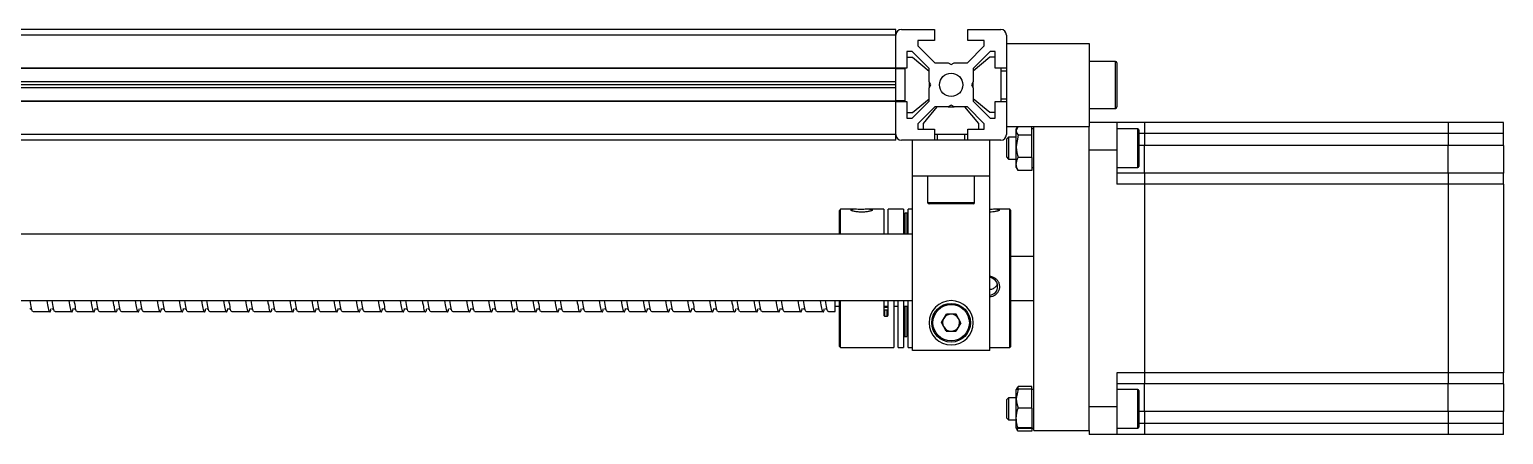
# Model space of a CAD drawing. Header units: millimetres. Extents: x -190 to 12889, y -227 to 3957.
# Drawn here: x 3470.1 to 3737, y 1584.5 to 1657.7 of the extents above; entities that cross this region are included whole.
import ezdxf

# ---------------------------------------------------------------- set-up
doc = ezdxf.new("R2010")
doc.units = ezdxf.units.MM
doc.header["$LTSCALE"] = 0.7
doc.layers.get('0').update_dxf_attribs({"color": 255})

msp = doc.modelspace()

# ---------------------------------------------------------------- linework, layer by layer
at = {"color": 7, "linetype": 'Continuous', "lineweight": 25}
for p, q in [((3626.9683, 1657.6924), (3226.9683, 1657.6924)), ((3626.9683, 1656.6924), (3626.9683, 1657.6924)), ((3627.9683, 1657.6924), (3633.9683, 1657.6924)), ((3633.9683, 1657.6924), (3633.9683, 1655.6924)), ((3639.9683, 1657.6924), (3645.9683, 1657.6924)), ((3639.9683, 1655.6924), (3639.9683, 1657.6924)), ((3626.9683, 1656.6924), (3226.9683, 1656.6924)), ((3626.9683, 1650.6924), (3626.9683, 1656.6924)), ((3633.9683, 1655.6924), (3630.9683, 1655.6924)), ((3630.9683, 1655.6924), (3630.9683, 1654.753)), ((3630.9683, 1654.753), (3634.029, 1651.6924)), ((3639.9077, 1651.6924), (3642.9683, 1654.753)), ((3642.9683, 1655.6924), (3639.9683, 1655.6924)), ((3642.9683, 1654.753), (3642.9683, 1655.6924)), ((3646.9683, 1656.6924), (3646.9683, 1650.6924)), ((3646.9683, 1655.1924), (3661.9683, 1655.1924)), ((3661.9683, 1655.1924), (3661.9683, 1640.1924)), ((3629.9077, 1653.6924), (3628.9683, 1653.6924)), ((3628.9683, 1653.6924), (3628.9683, 1650.6924)), ((3628.9683, 1652.6924), (3629.9683, 1652.6924)), ((3632.9683, 1650.6317), (3629.9077, 1653.6924)), ((3629.9683, 1652.6924), (3632.9683, 1650.1924)), ((3644.029, 1653.6924), (3640.9683, 1650.6317)), ((3643.9683, 1652.6924), (3640.9683, 1650.1924)), ((3644.9683, 1652.6924), (3643.9683, 1652.6924)), ((3644.9683, 1653.6924), (3644.029, 1653.6924)), ((3644.9683, 1650.6924), (3644.9683, 1653.6924)), ((3666.7183, 1651.9424), (3661.9683, 1651.9424)), ((3626.9683, 1650.6924), (3226.9683, 1650.6924)), ((3626.9683, 1650.6317), (3226.9683, 1650.6317)), ((3626.9683, 1650.6317), (3626.9683, 1650.6924)), ((3628.9683, 1650.6924), (3626.9683, 1650.6924)), ((3626.9683, 1648.212), (3626.9683, 1650.6317)), ((3628.6683, 1650.5924), (3626.9683, 1650.5924)), ((3627.9683, 1650.5924), (3627.9683, 1650.6924)), ((3628.6683, 1644.7924), (3628.6683, 1650.5924)), ((3632.9683, 1648.212), (3632.9683, 1650.6317)), ((3634.029, 1651.6924), (3636.4487, 1651.6924)), ((3636.4487, 1651.6924), (3636.9683, 1651.3924)), ((3636.9683, 1651.3924), (3637.488, 1651.6924)), ((3637.488, 1651.6924), (3639.9077, 1651.6924)), ((3640.9683, 1650.6317), (3640.9683, 1648.212)), ((3646.9683, 1650.6924), (3644.9683, 1650.6924)), ((3645.9683, 1650.6924), (3645.9683, 1644.6924)), ((3646.9683, 1650.1924), (3645.9683, 1650.1924)), ((3646.9683, 1650.6924), (3646.9683, 1644.6924)), ((3666.9683, 1651.6924), (3666.9683, 1646.165)), ((3626.9683, 1648.212), (3226.9683, 1648.212)), ((3626.9683, 1647.6924), (3226.9683, 1647.6924)), ((3626.9683, 1647.1728), (3226.9683, 1647.1728)), ((3626.9683, 1647.6924), (3626.9683, 1648.212)), ((3626.9683, 1647.1728), (3626.9683, 1647.6924)), ((3626.9683, 1644.753), (3626.9683, 1647.1728)), ((3632.9683, 1648.212), (3632.9683, 1647.1728)), ((3633.2683, 1647.6924), (3632.9683, 1648.212)), ((3632.9683, 1647.1728), (3633.2683, 1647.6924)), ((3632.9683, 1644.753), (3632.9683, 1647.1728)), ((3640.9683, 1648.212), (3640.6683, 1647.6924)), ((3640.6683, 1647.6924), (3640.9683, 1647.1728)), ((3640.9683, 1647.1728), (3640.9683, 1648.212)), ((3640.9683, 1647.1728), (3640.9683, 1644.753)), ((3626.9683, 1644.753), (3226.9683, 1644.753)), ((3626.9683, 1644.6924), (3226.9683, 1644.6924)), ((3628.6683, 1644.7924), (3626.9683, 1644.7924)), ((3626.9683, 1644.6924), (3626.9683, 1644.753)), ((3626.9683, 1638.6924), (3626.9683, 1644.6924)), ((3626.9683, 1644.6924), (3628.9683, 1644.6924)), ((3627.9683, 1644.6924), (3627.9683, 1644.7924)), ((3628.9683, 1644.6924), (3628.9683, 1641.6924)), ((3629.9077, 1641.6924), (3632.9683, 1644.753)), ((3629.9683, 1642.6924), (3632.9683, 1645.1924)), ((3636.9683, 1643.9924), (3636.4487, 1643.6924)), ((3637.488, 1643.6924), (3636.9683, 1643.9924)), ((3643.9683, 1642.6924), (3640.9683, 1645.1924)), ((3640.9683, 1644.753), (3644.029, 1641.6924)), ((3644.9683, 1641.6924), (3644.9683, 1644.6924)), ((3644.9683, 1644.6924), (3646.9683, 1644.6924)), ((3645.9683, 1645.1924), (3646.9683, 1645.1924)), ((3646.9683, 1644.6924), (3646.9683, 1638.6924)), ((3666.9683, 1646.165), (3666.9683, 1643.6924)), ((3628.9683, 1642.6924), (3629.9683, 1642.6924)), ((3628.9683, 1641.6924), (3629.9077, 1641.6924)), ((3634.029, 1643.6924), (3630.9683, 1640.6317)), ((3631.9683, 1640.6924), (3634.4683, 1643.6924)), ((3636.4487, 1643.6924), (3634.029, 1643.6924)), ((3636.4487, 1643.6924), (3637.488, 1643.6924)), ((3639.9077, 1643.6924), (3637.488, 1643.6924)), ((3641.9683, 1640.6924), (3639.4683, 1643.6924)), ((3642.9683, 1640.6317), (3639.9077, 1643.6924)), ((3644.9683, 1642.6924), (3643.9683, 1642.6924)), ((3644.029, 1641.6924), (3644.9683, 1641.6924)), ((3661.9683, 1643.4424), (3666.7183, 1643.4424)), ((3626.9683, 1638.6924), (3226.9683, 1638.6924)), ((3626.9683, 1637.6924), (3626.9683, 1638.6924)), ((3630.9683, 1640.6317), (3630.9683, 1639.6924)), ((3630.9683, 1639.6924), (3633.9683, 1639.6924)), ((3631.9683, 1639.6924), (3631.9683, 1640.6924)), ((3633.9683, 1639.6924), (3633.9683, 1637.6924)), ((3639.9683, 1638.6924), (3633.9683, 1638.6924)), ((3634.4683, 1638.6924), (3634.4683, 1637.6924)), ((3639.4683, 1637.6924), (3639.4683, 1638.6924)), ((3639.9683, 1637.6924), (3639.9683, 1639.6924)), ((3639.9683, 1639.6924), (3642.9683, 1639.6924)), ((3641.9683, 1639.6924), (3641.9683, 1640.6924)), ((3642.9683, 1639.6924), (3642.9683, 1640.6317)), ((3646.9683, 1640.1924), (3661.9683, 1640.1924)), ((3648.9923, 1640.1502), (3648.7683, 1639.7624)), ((3649.0237, 1640.132), (3648.7683, 1639.4292)), ((3648.7683, 1639.4292), (3648.7683, 1639.7624)), ((3648.7683, 1636.5551), (3648.7683, 1639.4292)), ((3649.0809, 1638.5688), (3648.7683, 1636.5551)), ((3651.5683, 1638.5688), (3649.0809, 1638.5688)), ((3651.5683, 1639.4292), (3651.5683, 1640.1924)), ((3651.9683, 1639.7624), (3651.5683, 1639.7624)), ((3651.5683, 1638.5688), (3651.5683, 1639.4292)), ((3651.5683, 1636.5551), (3651.5683, 1638.5688)), ((3651.9683, 1585.1924), (3651.9683, 1640.1924)), ((3666.9683, 1640.8924), (3661.9683, 1640.8924)), ((3661.9683, 1585.1924), (3661.9683, 1640.1924)), ((3666.9683, 1640.8924), (3666.9683, 1635.8924)), ((3671.9683, 1640.8924), (3666.9683, 1640.8924)), ((3670.7683, 1639.7624), (3666.9683, 1639.7624)), ((3670.9683, 1639.5624), (3670.9683, 1635.0023)), ((3671.9683, 1640.8924), (3671.9683, 1638.8924)), ((3671.9783, 1640.8424), (3671.9683, 1640.8424)), ((3671.9683, 1638.8924), (3671.9683, 1636.7424)), ((3671.9783, 1638.8924), (3671.9683, 1638.8924)), ((3726.9583, 1640.8924), (3671.9783, 1640.8924)), ((3671.9783, 1640.8924), (3671.9783, 1638.8924)), ((3726.9583, 1638.8924), (3671.9783, 1638.8924)), ((3671.9783, 1638.8924), (3671.9783, 1636.7424)), ((3726.9583, 1640.8924), (3726.9583, 1638.8924)), ((3726.9583, 1640.8424), (3726.9683, 1640.8424)), ((3726.9583, 1638.8924), (3726.9583, 1636.7424)), ((3726.9583, 1638.8924), (3726.9683, 1638.8924)), ((3736.9683, 1640.8924), (3726.9683, 1640.8924)), ((3726.9683, 1640.8924), (3726.9683, 1638.8924)), ((3736.9683, 1638.8924), (3726.9683, 1638.8924)), ((3726.9683, 1638.8924), (3726.9683, 1636.7424)), ((3736.9683, 1638.8924), (3736.9683, 1640.8924)), ((3736.9683, 1636.7424), (3736.9683, 1638.8924)), ((3626.9683, 1637.6924), (3226.9683, 1637.6924)), ((3633.9683, 1637.6924), (3627.9683, 1637.6924)), ((3629.9683, 1631.1924), (3629.9683, 1637.6924)), ((3639.9683, 1637.6924), (3633.9683, 1637.6924)), ((3645.9683, 1637.6924), (3639.9683, 1637.6924)), ((3643.9683, 1631.1924), (3643.9683, 1637.6924)), ((3647.3583, 1638.2624), (3646.9683, 1637.8724)), ((3646.9683, 1637.8724), (3646.9683, 1635.6476)), ((3648.7683, 1638.2624), (3647.3583, 1638.2624)), ((3647.3583, 1638.2624), (3647.3583, 1635.4987)), ((3648.7683, 1633.3883), (3648.7683, 1636.5551)), ((3651.5683, 1634.5415), (3651.5683, 1636.5551)), ((3666.9683, 1635.8924), (3661.9683, 1635.8924)), ((3666.9683, 1635.8924), (3666.9683, 1629.7424)), ((3671.9783, 1636.7424), (3671.9683, 1636.7424)), ((3671.9683, 1631.7424), (3671.9683, 1636.7424)), ((3726.9583, 1636.7424), (3671.9783, 1636.7424)), ((3671.9783, 1631.7424), (3671.9783, 1636.7424)), ((3726.9583, 1631.7424), (3726.9583, 1636.7424)), ((3726.9583, 1636.7424), (3726.9683, 1636.7424)), ((3736.9683, 1636.7424), (3726.9683, 1636.7424)), ((3726.9683, 1631.7424), (3726.9683, 1636.7424)), ((3736.9683, 1636.7424), (3736.9683, 1631.7424)), ((3646.9683, 1635.6476), (3646.9683, 1634.6524)), ((3646.9683, 1634.6524), (3647.3583, 1634.2624)), ((3647.3583, 1635.4987), (3647.3583, 1634.2624)), ((3647.3583, 1634.2624), (3648.7683, 1634.2624)), ((3648.7683, 1632.7624), (3648.7683, 1633.3883)), ((3651.5683, 1634.5415), (3649.0809, 1634.5415)), ((3651.5683, 1634.5415), (3651.5683, 1633.3883)), ((3651.5683, 1633.3883), (3651.5683, 1632.2351)), ((3670.9683, 1635.0023), (3670.9683, 1632.9624)), ((3643.9683, 1631.1924), (3629.9683, 1631.1924)), ((3629.9683, 1599.6924), (3629.9683, 1631.1924)), ((3632.7183, 1631.1924), (3632.7183, 1626.4424)), ((3641.2183, 1626.4424), (3641.2183, 1631.1924)), ((3643.9683, 1599.6924), (3643.9683, 1631.1924)), ((3648.7683, 1632.7624), (3648.9923, 1632.3745)), ((3649.0809, 1632.2351), (3649.0237, 1632.3927)), ((3651.5683, 1632.2351), (3649.0809, 1632.2351)), ((3651.5683, 1632.7624), (3651.9683, 1632.7624)), ((3666.9683, 1632.7624), (3670.7683, 1632.7624)), ((3671.9683, 1631.7424), (3666.9683, 1631.7424)), ((3671.9683, 1631.7424), (3671.9683, 1629.7424)), ((3671.9783, 1631.6924), (3671.9683, 1631.6924)), ((3726.9583, 1631.7424), (3671.9783, 1631.7424)), ((3671.9783, 1631.7424), (3671.9783, 1629.7424)), ((3726.9583, 1631.7424), (3726.9583, 1629.7424)), ((3726.9583, 1631.6924), (3726.9683, 1631.6924)), ((3736.9683, 1631.7424), (3726.9683, 1631.7424)), ((3726.9683, 1631.7424), (3726.9683, 1629.7424)), ((3736.9683, 1629.7424), (3736.9683, 1631.7424)), ((3671.9683, 1629.7424), (3666.9683, 1629.7424)), ((3671.9683, 1629.7424), (3671.9683, 1595.6424)), ((3671.9783, 1629.7424), (3671.9683, 1629.7424)), ((3726.9583, 1629.7424), (3671.9783, 1629.7424)), ((3671.9783, 1629.7424), (3671.9783, 1595.6424)), ((3726.9583, 1629.7424), (3726.9583, 1595.6424)), ((3726.9583, 1629.7424), (3726.9683, 1629.7424)), ((3736.9683, 1629.7424), (3726.9683, 1629.7424)), ((3726.9683, 1629.7424), (3726.9683, 1595.6424)), ((3736.9683, 1629.7424), (3736.9683, 1595.6424)), ((3616.9683, 1625.1924), (3616.7683, 1624.9924)), ((3619.5735, 1625.1924), (3616.9683, 1625.1924)), ((3616.9683, 1620.6924), (3616.9683, 1625.1924)), ((3624.7683, 1625.1924), (3621.9354, 1625.1924)), ((3624.7683, 1625.1924), (3624.7683, 1620.6924)), ((3628.3683, 1625.1924), (3625.5683, 1625.1924)), ((3625.5683, 1620.6924), (3625.5683, 1625.1924)), ((3628.3683, 1625.1924), (3628.3683, 1620.6924)), ((3629.9683, 1625.1924), (3629.1683, 1625.1924)), ((3629.1683, 1620.6924), (3629.1683, 1625.1924)), ((3640.9683, 1626.1924), (3632.9683, 1626.1924)), ((3647.5683, 1625.1924), (3644.9354, 1625.1924)), ((3647.7683, 1624.9924), (3647.5683, 1625.1924)), ((3647.5683, 1600.1924), (3647.5683, 1625.1924)), ((3616.7683, 1624.9052), (3616.7683, 1624.9924)), ((3616.7683, 1620.6924), (3616.7683, 1624.9052)), ((3628.9683, 1624.4914), (3628.5683, 1624.4914)), ((3647.7683, 1600.3924), (3647.7683, 1624.9924)), ((3629.9683, 1620.6924), (3223.9683, 1620.6924)), ((3651.9683, 1616.6924), (3647.7683, 1616.6924)), ((3223.9683, 1608.6924), (3629.9683, 1608.6924)), ((3470.764, 1606.6924), (3473.764, 1606.6924)), ((3474.764, 1606.6924), (3477.764, 1606.6924)), ((3478.764, 1606.6924), (3481.764, 1606.6924)), ((3482.764, 1606.6924), (3485.764, 1606.6924)), ((3486.764, 1606.6924), (3489.764, 1606.6924)), ((3490.764, 1606.6924), (3493.764, 1606.6924)), ((3494.764, 1606.6924), (3497.764, 1606.6924)), ((3498.764, 1606.6924), (3501.764, 1606.6924)), ((3502.764, 1606.6924), (3505.764, 1606.6924)), ((3506.764, 1606.6924), (3509.764, 1606.6924)), ((3510.764, 1606.6924), (3513.764, 1606.6924)), ((3514.764, 1606.6924), (3517.764, 1606.6924)), ((3518.764, 1606.6924), (3521.764, 1606.6924)), ((3522.764, 1606.6924), (3525.764, 1606.6924)), ((3526.764, 1606.6924), (3529.764, 1606.6924)), ((3530.764, 1606.6924), (3533.764, 1606.6924)), ((3534.764, 1606.6924), (3537.764, 1606.6924)), ((3538.764, 1606.6924), (3541.764, 1606.6924)), ((3542.764, 1606.6924), (3545.764, 1606.6924)), ((3546.764, 1606.6924), (3549.764, 1606.6924)), ((3550.764, 1606.6924), (3553.764, 1606.6924)), ((3554.764, 1606.6924), (3557.764, 1606.6924)), ((3558.764, 1606.6924), (3561.764, 1606.6924)), ((3562.764, 1606.6924), (3565.764, 1606.6924)), ((3566.764, 1606.6924), (3569.764, 1606.6924)), ((3570.764, 1606.6924), (3573.764, 1606.6924)), ((3574.764, 1606.6924), (3577.764, 1606.6924)), ((3578.764, 1606.6924), (3581.764, 1606.6924)), ((3582.764, 1606.6924), (3585.764, 1606.6924)), ((3586.764, 1606.6924), (3589.764, 1606.6924)), ((3590.764, 1606.6924), (3593.764, 1606.6924)), ((3594.764, 1606.6924), (3597.764, 1606.6924)), ((3598.764, 1606.6924), (3601.764, 1606.6924)), ((3602.764, 1606.6924), (3605.764, 1606.6924)), ((3606.764, 1606.6924), (3609.764, 1606.6924)), ((3610.764, 1606.6924), (3613.764, 1606.6924)), ((3614.764, 1606.6924), (3615.9683, 1606.6924)), ((3615.9683, 1606.6924), (3615.9683, 1608.6924)), ((3615.9683, 1607.6924), (3616.7683, 1607.6924)), ((3616.7683, 1600.3924), (3616.7683, 1608.6924)), ((3616.9683, 1600.1924), (3616.9683, 1608.6924)), ((3624.7683, 1608.6924), (3624.7683, 1606.0846)), ((3624.7683, 1607.6924), (3625.5683, 1607.6924)), ((3624.9683, 1607.5163), (3625.3683, 1607.5163)), ((3624.9683, 1605.8974), (3624.9683, 1606.9464)), ((3625.3683, 1606.9464), (3624.9683, 1606.9464)), ((3625.3683, 1605.8974), (3625.3683, 1606.9464)), ((3625.5683, 1606.0846), (3625.5683, 1608.6924)), ((3626.5683, 1608.6924), (3626.5683, 1600.1924)), ((3626.5683, 1607.6924), (3627.3683, 1607.6924)), ((3627.3683, 1600.1924), (3627.3683, 1608.6924)), ((3628.3683, 1608.6924), (3628.3683, 1600.1924)), ((3628.3683, 1607.6924), (3629.1683, 1607.6924)), ((3629.1683, 1600.1924), (3629.1683, 1608.6924)), ((3647.7683, 1608.6924), (3651.9683, 1608.6924)), ((3624.9683, 1605.8974), (3625.3683, 1605.8974)), ((3635.1956, 1604.7244), (3636.1097, 1606.2436)), ((3636.0543, 1603.1731), (3635.1956, 1604.7244)), ((3637.8824, 1606.2116), (3636.1097, 1606.2436)), ((3638.7411, 1604.6604), (3637.827, 1603.1411)), ((3638.7411, 1604.6604), (3637.8824, 1606.2116)), ((3628.5683, 1602.2005), (3628.9683, 1602.2005)), ((3636.0543, 1603.1731), (3637.827, 1603.1411)), ((3616.7683, 1600.3924), (3616.9683, 1600.1924)), ((3616.9683, 1600.1924), (3626.5683, 1600.1924)), ((3627.3683, 1600.1924), (3628.3683, 1600.1924)), ((3629.1683, 1600.1924), (3629.9683, 1600.1924)), ((3643.9683, 1599.6924), (3629.9683, 1599.6924)), ((3643.9683, 1600.1924), (3647.5683, 1600.1924)), ((3647.5683, 1600.1924), (3647.7683, 1600.3924)), ((3648.9717, 1592.9155), (3649.0809, 1593.136)), ((3649.0809, 1593.136), (3648.9816, 1592.7522)), ((3651.5683, 1593.136), (3649.0809, 1593.136)), ((3651.5683, 1592.694), (3651.5683, 1593.136)), ((3671.9683, 1595.6424), (3666.9683, 1595.6424)), ((3666.9683, 1595.6424), (3666.9683, 1589.4924)), ((3671.9683, 1593.6424), (3666.9683, 1593.6424)), ((3671.9683, 1595.6424), (3671.9683, 1593.6424)), ((3671.9783, 1595.6424), (3671.9683, 1595.6424)), ((3671.9783, 1593.6924), (3671.9683, 1593.6924)), ((3671.9683, 1588.6424), (3671.9683, 1593.6424)), ((3726.9583, 1595.6424), (3671.9783, 1595.6424)), ((3671.9783, 1595.6424), (3671.9783, 1593.6424)), ((3726.9583, 1593.6424), (3671.9783, 1593.6424)), ((3671.9783, 1588.6424), (3671.9783, 1593.6424)), ((3726.9583, 1595.6424), (3726.9583, 1593.6424)), ((3726.9583, 1595.6424), (3726.9683, 1595.6424)), ((3726.9583, 1593.6924), (3726.9683, 1593.6924)), ((3726.9583, 1588.6424), (3726.9583, 1593.6424)), ((3736.9683, 1595.6424), (3726.9683, 1595.6424)), ((3726.9683, 1595.6424), (3726.9683, 1593.6424)), ((3736.9683, 1593.6424), (3726.9683, 1593.6424)), ((3726.9683, 1588.6424), (3726.9683, 1593.6424)), ((3736.9683, 1593.6424), (3736.9683, 1595.6424)), ((3736.9683, 1593.6424), (3736.9683, 1588.6424)), ((3647.3583, 1591.1224), (3646.9683, 1590.7324)), ((3646.9683, 1590.7324), (3646.9683, 1588.5076)), ((3648.7683, 1591.1224), (3647.3583, 1591.1224)), ((3647.3583, 1591.1224), (3647.3583, 1588.3587)), ((3648.9474, 1592.9325), (3648.7683, 1592.6224)), ((3649.0809, 1592.694), (3648.7683, 1590.9822)), ((3648.7683, 1590.9822), (3648.7683, 1592.62)), ((3648.7683, 1587.4846), (3648.7683, 1590.9822)), ((3651.5683, 1592.694), (3649.0809, 1592.694)), ((3651.5683, 1590.9822), (3651.5683, 1592.694)), ((3651.9683, 1592.6224), (3651.5683, 1592.6224)), ((3651.5683, 1589.2704), (3651.5683, 1590.9822)), ((3670.7683, 1592.6224), (3666.9683, 1592.6224)), ((3670.9683, 1592.4224), (3670.9683, 1587.8623)), ((3646.9683, 1588.5076), (3646.9683, 1587.5124)), ((3647.3583, 1588.3587), (3647.3583, 1587.1224)), ((3651.5683, 1589.2704), (3649.0809, 1589.2704)), ((3651.5683, 1589.2704), (3651.5683, 1587.4846)), ((3666.9683, 1589.4924), (3661.9683, 1589.4924)), ((3666.9683, 1589.4924), (3666.9683, 1584.4924)), ((3670.9683, 1587.8623), (3670.9683, 1585.8224)), ((3671.9783, 1588.6424), (3671.9683, 1588.6424)), ((3671.9683, 1588.6424), (3671.9683, 1586.4924)), ((3726.9583, 1588.6424), (3671.9783, 1588.6424)), ((3671.9783, 1588.6424), (3671.9783, 1586.4924)), ((3726.9583, 1588.6424), (3726.9683, 1588.6424)), ((3726.9583, 1588.6424), (3726.9583, 1586.4924)), ((3736.9683, 1588.6424), (3726.9683, 1588.6424)), ((3726.9683, 1588.6424), (3726.9683, 1586.4924)), ((3736.9683, 1586.4924), (3736.9683, 1588.6424)), ((3646.9683, 1587.5124), (3647.3583, 1587.1224)), ((3647.3583, 1587.1224), (3648.7683, 1587.1224)), ((3648.7683, 1585.6247), (3648.7683, 1587.4846)), ((3649.0809, 1585.6987), (3648.7683, 1585.6247)), ((3648.7683, 1585.6224), (3648.9474, 1585.3122)), ((3649.0809, 1585.1087), (3648.9484, 1585.3105)), ((3651.5683, 1585.6987), (3649.0809, 1585.6987)), ((3651.5683, 1585.5507), (3649.0809, 1585.5507)), ((3651.5683, 1585.1087), (3649.0809, 1585.1087)), ((3651.5683, 1587.4846), (3651.5683, 1585.6987)), ((3651.5683, 1585.6247), (3651.5683, 1585.6987)), ((3651.5683, 1585.5507), (3651.5683, 1585.6247)), ((3651.5683, 1585.6224), (3651.9683, 1585.6224)), ((3651.5683, 1585.5507), (3651.5683, 1585.1087)), ((3651.9683, 1585.1924), (3661.9683, 1585.1924)), ((3661.9683, 1585.1924), (3661.9683, 1584.4924)), ((3666.9683, 1585.6224), (3670.7683, 1585.6224)), ((3671.9683, 1586.4924), (3671.9683, 1584.4924)), ((3671.9783, 1586.4924), (3671.9683, 1586.4924)), ((3726.9583, 1586.4924), (3671.9783, 1586.4924)), ((3671.9783, 1586.4924), (3671.9783, 1584.4924)), ((3726.9583, 1586.4924), (3726.9583, 1584.4924)), ((3726.9583, 1586.4924), (3726.9683, 1586.4924)), ((3736.9683, 1586.4924), (3726.9683, 1586.4924)), ((3726.9683, 1586.4924), (3726.9683, 1584.4924)), ((3736.9683, 1584.4924), (3736.9683, 1586.4924)), ((3666.9683, 1584.4924), (3661.9683, 1584.4924)), ((3671.9683, 1584.4924), (3666.9683, 1584.4924)), ((3671.9783, 1584.5424), (3671.9683, 1584.5424)), ((3726.9583, 1584.4924), (3671.9783, 1584.4924)), ((3726.9583, 1584.5424), (3726.9683, 1584.5424)), ((3736.9683, 1584.4924), (3726.9683, 1584.4924))]:
    msp.add_line(p, q, dxfattribs=at)
at = {"color": 8, "linetype": 'Continuous', "lineweight": 25}
for p, q in [((3666.7183, 1646.0695), (3666.7183, 1651.9424)), ((3666.7183, 1643.4424), (3666.7183, 1646.0695)), ((3670.7683, 1634.9259), (3670.7683, 1639.7624)), ((3671.9683, 1638.8924), (3670.9683, 1638.8924)), ((3671.9683, 1636.7424), (3670.9683, 1636.7424)), ((3670.7683, 1632.7624), (3670.7683, 1634.9259)), ((3632.7183, 1626.4424), (3641.2183, 1626.4424)), ((3628.5683, 1624.4914), (3628.5683, 1620.6924)), ((3628.9683, 1624.4914), (3628.9683, 1620.6924)), ((3624.9683, 1607.5163), (3624.9683, 1607.6924)), ((3625.3683, 1607.5163), (3625.3683, 1607.6924)), ((3628.5683, 1607.6924), (3628.5683, 1602.2005)), ((3628.9683, 1607.6924), (3628.9683, 1602.2005)), ((3670.7683, 1587.7859), (3670.7683, 1592.6224)), ((3670.7683, 1585.6224), (3670.7683, 1587.7859)), ((3671.9683, 1588.6424), (3670.9683, 1588.6424)), ((3671.9683, 1586.4924), (3670.9683, 1586.4924))]:
    msp.add_line(p, q, dxfattribs=at)
at = {"color": 7, "linetype": 'Continuous', "lineweight": 25}
for centre, radius in [((3636.9683, 1647.6924), 2.1), ((3636.9683, 1604.6924), 3.5), ((3636.9683, 1604.6924), 3.3)]:
    msp.add_circle(centre, radius, dxfattribs=at)
for centre, radius, start, end in [((3627.9683, 1656.6924), 1, 90, 180), ((3645.9683, 1656.6924), 1, 0, 90), ((3666.7183, 1651.6924), 0.25, 0, 90), ((3666.7183, 1643.6924), 0.25, 270, 0), ((3627.9683, 1638.6924), 1, 180, 270), ((3645.9683, 1638.6924), 1, 270, 360), ((3670.7683, 1639.5624), 0.2, 0, 90), ((3670.7683, 1632.9624), 0.2, 270, 0), ((3632.9683, 1626.4424), 0.25, 180, 270), ((3640.9683, 1626.4424), 0.25, 270, 0), ((3643.779, 1611.252), 1.6084, 276.761816, 83.238184), ((3636.9683, 1604.6924), 4, 0, 180), ((3636.9683, 1604.6924), 4, 180, 0), ((3636.9683, 1604.6924), 1.5355, 148.966037, 208.966037), ((3636.9683, 1604.6924), 1.5355, 208.966037, 268.966037), ((3636.9683, 1604.6924), 1.5355, 88.966037, 148.966037), ((3636.9683, 1604.6924), 1.5355, 268.966037, 328.966037), ((3636.9683, 1604.6924), 1.5355, 28.966037, 88.966037), ((3636.9683, 1604.6924), 1.5355, 328.966037, 28.966037), ((3670.7683, 1592.4224), 0.2, 0, 90), ((3670.7683, 1585.8224), 0.2, 270, 0)]:
    msp.add_arc(centre, radius, start, end, dxfattribs=at)
for points, knots in [([(3648.7683, 1639.4292), (3648.7687, 1639.4088), (3648.7731, 1639.1183), (3648.9326, 1638.8335), (3649.0809, 1638.5688)], [0, 0, 0, 0, 0.07017422, 1, 1, 1, 1]), ([(3648.7683, 1636.5551), (3648.7687, 1636.5074), (3648.7731, 1635.8274), (3648.9326, 1635.1611), (3649.0809, 1634.5415)], [0, 0, 0, 0, 0.07017422, 1, 1, 1, 1]), ([(3648.7683, 1633.3883), (3648.773, 1633.4931), (3648.7903, 1633.8835), (3648.9582, 1634.2635), (3649.0809, 1634.5415)], [0, 0, 0, 0, 0.26863361, 1, 1, 1, 1]), ([(3649.0809, 1632.2351), (3649.0338, 1632.3319), (3648.8505, 1632.7078), (3648.8034, 1633.0983), (3648.7683, 1633.3883)], [0, 0, 0, 0, 0.25755135, 1, 1, 1, 1]), ([(3622.1347, 1625.1917), (3621.9761, 1625.192), (3621.6768, 1625.1926), (3621.1545, 1625.1872), (3620.6376, 1625.1859), (3620.1019, 1625.1894), (3619.5781, 1625.1939), (3619.1402, 1625.1896), (3618.8305, 1625.1666), (3618.7894, 1625.1251), (3618.7683, 1625.1038)], [0, 0, 0, 0, 0.13015309, 0.24553668, 0.35626043, 0.47236989, 0.60399733, 0.73711118, 0.86535893, 1, 1, 1, 1]), ([(3622.7683, 1625.1038), (3622.7597, 1625.1182), (3622.7427, 1625.1465), (3622.6095, 1625.1721), (3622.4129, 1625.1873), (3622.2287, 1625.1902), (3622.1347, 1625.1917)], [0, 0, 0, 0, 0.255140029, 0.499947122, 0.744845945, 1, 1, 1, 1]), ([(3645.1347, 1625.1917), (3644.976, 1625.1921), (3644.6765, 1625.1928), (3644.26, 1625.1878), (3644.0274, 1625.1875), (3643.9683, 1625.1874)], [0, 0, 0, 0, 0.45699964, 0.86213992, 1, 1, 1, 1]), ([(3645.7683, 1625.1038), (3645.7597, 1625.1182), (3645.7427, 1625.1465), (3645.6095, 1625.1721), (3645.4129, 1625.1873), (3645.2287, 1625.1902), (3645.1347, 1625.1917)], [0, 0, 0, 0, 0.25514003, 0.49994712, 0.74484594, 1, 1, 1, 1]), ([(3618.7683, 1625.1038), (3618.7772, 1625.0869), (3618.7947, 1625.0533), (3618.9295, 1624.9917), (3619.1294, 1624.9289), (3619.4787, 1624.8482), (3620.0439, 1624.7654), (3620.7953, 1624.7326), (3621.5254, 1624.7706), (3622.06, 1624.8487), (3622.4063, 1624.9285), (3622.6088, 1624.9925), (3622.7425, 1625.0539), (3622.7596, 1625.087), (3622.7683, 1625.1038)], [0, 0, 0, 0, 0.06521851, 0.1289563, 0.1918072, 0.25439385, 0.3809924, 0.50800024, 0.62338054, 0.74300345, 0.8084867, 0.87199701, 0.93497972, 1, 1, 1, 1]), ([(3629.1683, 1624.5628), (3629.1656, 1624.554), (3629.1603, 1624.5366), (3629.1241, 1624.5169), (3629.0847, 1624.5045), (3629.0496, 1624.4973), (3629.0103, 1624.4924), (3628.9824, 1624.4917), (3628.9683, 1624.4914)], [0, 0, 0, 0, 0.25016596, 0.49873524, 0.62293557, 0.74723743, 0.87249126, 1, 1, 1, 1]), ([(3643.9683, 1624.752), (3644.1498, 1624.7583), (3644.5725, 1624.773), (3645.0597, 1624.8494), (3645.4064, 1624.9284), (3645.6087, 1624.9925), (3645.7425, 1625.0539), (3645.7596, 1625.087), (3645.7683, 1625.1038)], [0, 0, 0, 0, 0.1929242, 0.44926982, 0.58959701, 0.7256963, 0.86066495, 1, 1, 1, 1]), ([(3645.1347, 1609.8679), (3645.2656, 1610.0001), (3645.5201, 1610.2571), (3645.7369, 1610.7628), (3645.797, 1611.3176), (3645.6642, 1611.8847), (3645.35, 1612.3901), (3644.8982, 1612.7714), (3644.4201, 1613.0017), (3644.0958, 1613.0315), (3643.9683, 1613.0432)], [0, 0, 0, 0, 0.12855363, 0.24988082, 0.37523475, 0.50999029, 0.64367167, 0.77722075, 0.91242079, 1, 1, 1, 1]), ([(3645.2978, 1611.73), (3645.2927, 1611.7008), (3645.2518, 1611.4665), (3645.0229, 1611.1868), (3644.7082, 1610.9173), (3644.4198, 1610.7687), (3644.1698, 1610.683), (3644.0145, 1610.6715), (3643.9683, 1610.6681)], [0, 0, 0, 0, 0.04868017, 0.38971819, 0.57259705, 0.7490731, 0.92531739, 1, 1, 1, 1]), ([(3643.9683, 1609.4102), (3644.1489, 1609.4282), (3644.5794, 1609.4711), (3644.9307, 1609.7221), (3645.1347, 1609.8679)], [0, 0, 0, 0, 0.41925094, 1, 1, 1, 1]), ([(3470.2053, 1607.2745), (3470.2123, 1607.2412), (3470.2299, 1607.1576), (3470.3511, 1607.1863), (3470.424, 1607.2036)], [0, 0, 0, 0, 0.39861179, 1, 1, 1, 1]), ([(3470.764, 1606.7692), (3470.7461, 1606.7456), (3470.6444, 1606.6114), (3470.4876, 1607.2005), (3470.3171, 1608.2019), (3470.2336, 1608.6924)], [0, 0, 0, 0, 0.09810158, 0.55825988, 1, 1, 1, 1]), ([(3473.2336, 1608.6924), (3473.3168, 1608.185), (3473.4868, 1607.1491), (3473.707, 1606.6077), (3473.9031, 1606.6544), (3474.0089, 1607.1628), (3474.0291, 1607.2599)], [0, 0, 0, 0, 0.296612882, 0.60559293, 0.924684828, 1, 1, 1, 1]), ([(3474.2053, 1607.2745), (3474.2123, 1607.2412), (3474.2299, 1607.1576), (3474.3511, 1607.1863), (3474.424, 1607.2036)], [0, 0, 0, 0, 0.39861179, 1, 1, 1, 1]), ([(3474.764, 1606.7692), (3474.7461, 1606.7456), (3474.6444, 1606.6114), (3474.4876, 1607.2005), (3474.3171, 1608.2019), (3474.2336, 1608.6924)], [0, 0, 0, 0, 0.09810158, 0.55825988, 1, 1, 1, 1]), ([(3477.2336, 1608.6924), (3477.3168, 1608.185), (3477.4868, 1607.1491), (3477.707, 1606.6077), (3477.9031, 1606.6544), (3478.0089, 1607.1628), (3478.0291, 1607.2599)], [0, 0, 0, 0, 0.296612882, 0.60559293, 0.924684828, 1, 1, 1, 1]), ([(3478.2053, 1607.2745), (3478.2123, 1607.2412), (3478.2299, 1607.1576), (3478.3511, 1607.1863), (3478.424, 1607.2036)], [0, 0, 0, 0, 0.39861179, 1, 1, 1, 1]), ([(3478.764, 1606.7692), (3478.7461, 1606.7456), (3478.6444, 1606.6114), (3478.4876, 1607.2005), (3478.3171, 1608.2019), (3478.2336, 1608.6924)], [0, 0, 0, 0, 0.09810158, 0.55825988, 1, 1, 1, 1]), ([(3481.2336, 1608.6924), (3481.3168, 1608.185), (3481.4868, 1607.1491), (3481.707, 1606.6077), (3481.9031, 1606.6544), (3482.0089, 1607.1628), (3482.0291, 1607.2599)], [0, 0, 0, 0, 0.29661288, 0.60559293, 0.92468483, 1, 1, 1, 1]), ([(3482.2053, 1607.2745), (3482.2123, 1607.2412), (3482.2299, 1607.1576), (3482.3511, 1607.1863), (3482.424, 1607.2036)], [0, 0, 0, 0, 0.39861179, 1, 1, 1, 1]), ([(3482.764, 1606.7692), (3482.7461, 1606.7456), (3482.6444, 1606.6114), (3482.4876, 1607.2005), (3482.3171, 1608.2019), (3482.2336, 1608.6924)], [0, 0, 0, 0, 0.09810158, 0.55825988, 1, 1, 1, 1]), ([(3485.2336, 1608.6924), (3485.3168, 1608.185), (3485.4868, 1607.1491), (3485.707, 1606.6077), (3485.9031, 1606.6544), (3486.0089, 1607.1628), (3486.0291, 1607.2599)], [0, 0, 0, 0, 0.29661288, 0.60559293, 0.92468483, 1, 1, 1, 1]), ([(3486.2053, 1607.2745), (3486.2123, 1607.2412), (3486.2299, 1607.1576), (3486.3511, 1607.1863), (3486.424, 1607.2036)], [0, 0, 0, 0, 0.39861179, 1, 1, 1, 1]), ([(3486.764, 1606.7692), (3486.7461, 1606.7456), (3486.6444, 1606.6114), (3486.4876, 1607.2005), (3486.3171, 1608.2019), (3486.2336, 1608.6924)], [0, 0, 0, 0, 0.09810158, 0.55825988, 1, 1, 1, 1]), ([(3489.2336, 1608.6924), (3489.3168, 1608.185), (3489.4868, 1607.1491), (3489.707, 1606.6077), (3489.9031, 1606.6544), (3490.0089, 1607.1628), (3490.0291, 1607.2599)], [0, 0, 0, 0, 0.29661288, 0.60559293, 0.92468483, 1, 1, 1, 1]), ([(3490.2053, 1607.2745), (3490.2123, 1607.2412), (3490.2299, 1607.1576), (3490.3511, 1607.1863), (3490.424, 1607.2036)], [0, 0, 0, 0, 0.39861179, 1, 1, 1, 1]), ([(3490.764, 1606.7692), (3490.7461, 1606.7456), (3490.6444, 1606.6114), (3490.4876, 1607.2005), (3490.3171, 1608.2019), (3490.2336, 1608.6924)], [0, 0, 0, 0, 0.09810158, 0.55825988, 1, 1, 1, 1]), ([(3493.2336, 1608.6924), (3493.3168, 1608.185), (3493.4868, 1607.1491), (3493.707, 1606.6077), (3493.9031, 1606.6544), (3494.0089, 1607.1628), (3494.0291, 1607.2599)], [0, 0, 0, 0, 0.29661288, 0.60559293, 0.92468483, 1, 1, 1, 1]), ([(3494.2053, 1607.2745), (3494.2123, 1607.2412), (3494.2299, 1607.1576), (3494.3511, 1607.1863), (3494.424, 1607.2036)], [0, 0, 0, 0, 0.39861179, 1, 1, 1, 1]), ([(3494.764, 1606.7692), (3494.7461, 1606.7456), (3494.6444, 1606.6114), (3494.4876, 1607.2005), (3494.3171, 1608.2019), (3494.2336, 1608.6924)], [0, 0, 0, 0, 0.09810158, 0.55825988, 1, 1, 1, 1]), ([(3497.2336, 1608.6924), (3497.3168, 1608.185), (3497.4868, 1607.1491), (3497.707, 1606.6077), (3497.9031, 1606.6544), (3498.0089, 1607.1628), (3498.0291, 1607.2599)], [0, 0, 0, 0, 0.296612882, 0.60559293, 0.924684828, 1, 1, 1, 1]), ([(3498.2053, 1607.2745), (3498.2123, 1607.2412), (3498.2299, 1607.1576), (3498.3511, 1607.1863), (3498.424, 1607.2036)], [0, 0, 0, 0, 0.398611794, 1, 1, 1, 1]), ([(3498.764, 1606.7692), (3498.7461, 1606.7456), (3498.6444, 1606.6114), (3498.4876, 1607.2005), (3498.3171, 1608.2019), (3498.2336, 1608.6924)], [0, 0, 0, 0, 0.098101577, 0.558259885, 1, 1, 1, 1]), ([(3501.2336, 1608.6924), (3501.3168, 1608.185), (3501.4868, 1607.1491), (3501.707, 1606.6077), (3501.9031, 1606.6544), (3502.0089, 1607.1628), (3502.0291, 1607.2599)], [0, 0, 0, 0, 0.296612882, 0.60559293, 0.924684828, 1, 1, 1, 1]), ([(3502.2053, 1607.2745), (3502.2123, 1607.2412), (3502.2299, 1607.1576), (3502.3511, 1607.1863), (3502.424, 1607.2036)], [0, 0, 0, 0, 0.398611794, 1, 1, 1, 1]), ([(3502.764, 1606.7692), (3502.7461, 1606.7456), (3502.6444, 1606.6114), (3502.4876, 1607.2005), (3502.3171, 1608.2019), (3502.2336, 1608.6924)], [0, 0, 0, 0, 0.09810158, 0.55825988, 1, 1, 1, 1]), ([(3505.2336, 1608.6924), (3505.3168, 1608.185), (3505.4868, 1607.1491), (3505.707, 1606.6077), (3505.9031, 1606.6544), (3506.0089, 1607.1628), (3506.0291, 1607.2599)], [0, 0, 0, 0, 0.296612882, 0.60559293, 0.924684828, 1, 1, 1, 1]), ([(3506.2053, 1607.2745), (3506.2123, 1607.2412), (3506.2299, 1607.1576), (3506.3511, 1607.1863), (3506.424, 1607.2036)], [0, 0, 0, 0, 0.39861179, 1, 1, 1, 1]), ([(3506.764, 1606.7692), (3506.7461, 1606.7456), (3506.6444, 1606.6114), (3506.4876, 1607.2005), (3506.3171, 1608.2019), (3506.2336, 1608.6924)], [0, 0, 0, 0, 0.098101577, 0.558259885, 1, 1, 1, 1]), ([(3509.2336, 1608.6924), (3509.3168, 1608.185), (3509.4868, 1607.1491), (3509.707, 1606.6077), (3509.9031, 1606.6544), (3510.0089, 1607.1628), (3510.0291, 1607.2599)], [0, 0, 0, 0, 0.296612882, 0.60559293, 0.924684828, 1, 1, 1, 1]), ([(3510.2053, 1607.2745), (3510.2123, 1607.2412), (3510.2299, 1607.1576), (3510.3511, 1607.1863), (3510.424, 1607.2036)], [0, 0, 0, 0, 0.39861179, 1, 1, 1, 1]), ([(3510.764, 1606.7692), (3510.7461, 1606.7456), (3510.6444, 1606.6114), (3510.4876, 1607.2005), (3510.3171, 1608.2019), (3510.2336, 1608.6924)], [0, 0, 0, 0, 0.09810158, 0.55825988, 1, 1, 1, 1]), ([(3513.2336, 1608.6924), (3513.3168, 1608.185), (3513.4868, 1607.1491), (3513.707, 1606.6077), (3513.9031, 1606.6544), (3514.0089, 1607.1628), (3514.0291, 1607.2599)], [0, 0, 0, 0, 0.29661288, 0.60559293, 0.92468483, 1, 1, 1, 1]), ([(3514.2053, 1607.2745), (3514.2123, 1607.2412), (3514.2299, 1607.1576), (3514.3511, 1607.1863), (3514.424, 1607.2036)], [0, 0, 0, 0, 0.39861179, 1, 1, 1, 1]), ([(3514.764, 1606.7692), (3514.7461, 1606.7456), (3514.6444, 1606.6114), (3514.4876, 1607.2005), (3514.3171, 1608.2019), (3514.2336, 1608.6924)], [0, 0, 0, 0, 0.098101577, 0.558259885, 1, 1, 1, 1]), ([(3517.2336, 1608.6924), (3517.3168, 1608.185), (3517.4868, 1607.1491), (3517.707, 1606.6077), (3517.9031, 1606.6544), (3518.0089, 1607.1628), (3518.0291, 1607.2599)], [0, 0, 0, 0, 0.29661288, 0.60559293, 0.92468483, 1, 1, 1, 1]), ([(3518.2053, 1607.2745), (3518.2123, 1607.2412), (3518.2299, 1607.1576), (3518.3511, 1607.1863), (3518.424, 1607.2036)], [0, 0, 0, 0, 0.39861179, 1, 1, 1, 1]), ([(3518.764, 1606.7692), (3518.7461, 1606.7456), (3518.6444, 1606.6114), (3518.4876, 1607.2005), (3518.3171, 1608.2019), (3518.2336, 1608.6924)], [0, 0, 0, 0, 0.09810158, 0.55825988, 1, 1, 1, 1]), ([(3521.2336, 1608.6924), (3521.3168, 1608.185), (3521.4868, 1607.1491), (3521.707, 1606.6077), (3521.9031, 1606.6544), (3522.0089, 1607.1628), (3522.0291, 1607.2599)], [0, 0, 0, 0, 0.29661288, 0.60559293, 0.92468483, 1, 1, 1, 1]), ([(3522.2053, 1607.2745), (3522.2123, 1607.2412), (3522.2299, 1607.1576), (3522.3511, 1607.1863), (3522.424, 1607.2036)], [0, 0, 0, 0, 0.39861179, 1, 1, 1, 1]), ([(3522.764, 1606.7692), (3522.7461, 1606.7456), (3522.6444, 1606.6114), (3522.4876, 1607.2005), (3522.3171, 1608.2019), (3522.2336, 1608.6924)], [0, 0, 0, 0, 0.098101577, 0.558259885, 1, 1, 1, 1]), ([(3525.2336, 1608.6924), (3525.3168, 1608.185), (3525.4868, 1607.1491), (3525.707, 1606.6077), (3525.9031, 1606.6544), (3526.0089, 1607.1628), (3526.0291, 1607.2599)], [0, 0, 0, 0, 0.29661288, 0.60559293, 0.92468483, 1, 1, 1, 1]), ([(3526.2053, 1607.2745), (3526.2123, 1607.2412), (3526.2299, 1607.1576), (3526.3511, 1607.1863), (3526.424, 1607.2036)], [0, 0, 0, 0, 0.398611794, 1, 1, 1, 1]), ([(3526.764, 1606.7692), (3526.7461, 1606.7456), (3526.6444, 1606.6114), (3526.4876, 1607.2005), (3526.3171, 1608.2019), (3526.2336, 1608.6924)], [0, 0, 0, 0, 0.09810158, 0.55825988, 1, 1, 1, 1]), ([(3529.2336, 1608.6924), (3529.3168, 1608.185), (3529.4868, 1607.1491), (3529.707, 1606.6077), (3529.9031, 1606.6544), (3530.0089, 1607.1628), (3530.0291, 1607.2599)], [0, 0, 0, 0, 0.29661288, 0.60559293, 0.92468483, 1, 1, 1, 1]), ([(3530.2053, 1607.2745), (3530.2123, 1607.2412), (3530.2299, 1607.1576), (3530.3511, 1607.1863), (3530.424, 1607.2036)], [0, 0, 0, 0, 0.39861179, 1, 1, 1, 1]), ([(3530.764, 1606.7692), (3530.7461, 1606.7456), (3530.6444, 1606.6114), (3530.4876, 1607.2005), (3530.3171, 1608.2019), (3530.2336, 1608.6924)], [0, 0, 0, 0, 0.098101577, 0.558259885, 1, 1, 1, 1]), ([(3533.2336, 1608.6924), (3533.3168, 1608.185), (3533.4868, 1607.1491), (3533.707, 1606.6077), (3533.9031, 1606.6544), (3534.0089, 1607.1628), (3534.0291, 1607.2599)], [0, 0, 0, 0, 0.29661288, 0.60559293, 0.92468483, 1, 1, 1, 1]), ([(3534.2053, 1607.2745), (3534.2123, 1607.2412), (3534.2299, 1607.1576), (3534.3511, 1607.1863), (3534.424, 1607.2036)], [0, 0, 0, 0, 0.39861179, 1, 1, 1, 1]), ([(3534.764, 1606.7692), (3534.7461, 1606.7456), (3534.6444, 1606.6114), (3534.4876, 1607.2005), (3534.3171, 1608.2019), (3534.2336, 1608.6924)], [0, 0, 0, 0, 0.09810158, 0.55825988, 1, 1, 1, 1]), ([(3537.2336, 1608.6924), (3537.3168, 1608.185), (3537.4868, 1607.1491), (3537.707, 1606.6077), (3537.9031, 1606.6544), (3538.0089, 1607.1628), (3538.0291, 1607.2599)], [0, 0, 0, 0, 0.29661288, 0.60559293, 0.92468483, 1, 1, 1, 1]), ([(3538.2053, 1607.2745), (3538.2123, 1607.2412), (3538.2299, 1607.1576), (3538.3511, 1607.1863), (3538.424, 1607.2036)], [0, 0, 0, 0, 0.39861179, 1, 1, 1, 1]), ([(3538.764, 1606.7692), (3538.7461, 1606.7456), (3538.6444, 1606.6114), (3538.4876, 1607.2005), (3538.3171, 1608.2019), (3538.2336, 1608.6924)], [0, 0, 0, 0, 0.098101577, 0.558259885, 1, 1, 1, 1]), ([(3541.2336, 1608.6924), (3541.3168, 1608.185), (3541.4868, 1607.1491), (3541.707, 1606.6077), (3541.9031, 1606.6544), (3542.0089, 1607.1628), (3542.0291, 1607.2599)], [0, 0, 0, 0, 0.29661288, 0.60559293, 0.92468483, 1, 1, 1, 1]), ([(3542.2053, 1607.2745), (3542.2123, 1607.2412), (3542.2299, 1607.1576), (3542.3511, 1607.1863), (3542.424, 1607.2036)], [0, 0, 0, 0, 0.39861179, 1, 1, 1, 1]), ([(3542.764, 1606.7692), (3542.7461, 1606.7456), (3542.6444, 1606.6114), (3542.4876, 1607.2005), (3542.3171, 1608.2019), (3542.2336, 1608.6924)], [0, 0, 0, 0, 0.098101577, 0.558259885, 1, 1, 1, 1]), ([(3545.2336, 1608.6924), (3545.3168, 1608.185), (3545.4868, 1607.1491), (3545.707, 1606.6077), (3545.9031, 1606.6544), (3546.0089, 1607.1628), (3546.0291, 1607.2599)], [0, 0, 0, 0, 0.29661288, 0.60559293, 0.92468483, 1, 1, 1, 1]), ([(3546.2053, 1607.2745), (3546.2123, 1607.2412), (3546.2299, 1607.1576), (3546.3511, 1607.1863), (3546.424, 1607.2036)], [0, 0, 0, 0, 0.398611794, 1, 1, 1, 1]), ([(3546.764, 1606.7692), (3546.7461, 1606.7456), (3546.6444, 1606.6114), (3546.4876, 1607.2005), (3546.3171, 1608.2019), (3546.2336, 1608.6924)], [0, 0, 0, 0, 0.09810158, 0.55825988, 1, 1, 1, 1]), ([(3549.2336, 1608.6924), (3549.3168, 1608.185), (3549.4868, 1607.1491), (3549.707, 1606.6077), (3549.9031, 1606.6544), (3550.0089, 1607.1628), (3550.0291, 1607.2599)], [0, 0, 0, 0, 0.29661288, 0.60559293, 0.92468483, 1, 1, 1, 1]), ([(3550.2053, 1607.2745), (3550.2123, 1607.2412), (3550.2299, 1607.1576), (3550.3511, 1607.1863), (3550.424, 1607.2036)], [0, 0, 0, 0, 0.39861179, 1, 1, 1, 1]), ([(3550.764, 1606.7692), (3550.7461, 1606.7456), (3550.6444, 1606.6114), (3550.4876, 1607.2005), (3550.3171, 1608.2019), (3550.2336, 1608.6924)], [0, 0, 0, 0, 0.09810158, 0.55825988, 1, 1, 1, 1]), ([(3553.2336, 1608.6924), (3553.3168, 1608.185), (3553.4868, 1607.1491), (3553.707, 1606.6077), (3553.9031, 1606.6544), (3554.0089, 1607.1628), (3554.0291, 1607.2599)], [0, 0, 0, 0, 0.29661288, 0.60559293, 0.92468483, 1, 1, 1, 1]), ([(3554.2053, 1607.2745), (3554.2123, 1607.2412), (3554.2299, 1607.1576), (3554.3511, 1607.1863), (3554.424, 1607.2036)], [0, 0, 0, 0, 0.39861179, 1, 1, 1, 1]), ([(3554.764, 1606.7692), (3554.7461, 1606.7456), (3554.6444, 1606.6114), (3554.4876, 1607.2005), (3554.3171, 1608.2019), (3554.2336, 1608.6924)], [0, 0, 0, 0, 0.09810158, 0.55825988, 1, 1, 1, 1]), ([(3557.2336, 1608.6924), (3557.3168, 1608.185), (3557.4868, 1607.1491), (3557.707, 1606.6077), (3557.9031, 1606.6544), (3558.0089, 1607.1628), (3558.0291, 1607.2599)], [0, 0, 0, 0, 0.29661288, 0.60559293, 0.92468483, 1, 1, 1, 1]), ([(3558.2053, 1607.2745), (3558.2123, 1607.2412), (3558.2299, 1607.1576), (3558.3511, 1607.1863), (3558.424, 1607.2036)], [0, 0, 0, 0, 0.39861179, 1, 1, 1, 1]), ([(3558.764, 1606.7692), (3558.7461, 1606.7456), (3558.6444, 1606.6114), (3558.4876, 1607.2005), (3558.3171, 1608.2019), (3558.2336, 1608.6924)], [0, 0, 0, 0, 0.09810158, 0.55825988, 1, 1, 1, 1]), ([(3561.2336, 1608.6924), (3561.3168, 1608.185), (3561.4868, 1607.1491), (3561.707, 1606.6077), (3561.9031, 1606.6544), (3562.0089, 1607.1628), (3562.0291, 1607.2599)], [0, 0, 0, 0, 0.29661288, 0.60559293, 0.92468483, 1, 1, 1, 1]), ([(3562.2053, 1607.2745), (3562.2123, 1607.2412), (3562.2299, 1607.1576), (3562.3511, 1607.1863), (3562.424, 1607.2036)], [0, 0, 0, 0, 0.39861179, 1, 1, 1, 1]), ([(3562.764, 1606.7692), (3562.7461, 1606.7456), (3562.6444, 1606.6114), (3562.4876, 1607.2005), (3562.3171, 1608.2019), (3562.2336, 1608.6924)], [0, 0, 0, 0, 0.09810158, 0.55825988, 1, 1, 1, 1]), ([(3565.2336, 1608.6924), (3565.3168, 1608.185), (3565.4868, 1607.1491), (3565.707, 1606.6077), (3565.9031, 1606.6544), (3566.0089, 1607.1628), (3566.0291, 1607.2599)], [0, 0, 0, 0, 0.29661288, 0.60559293, 0.92468483, 1, 1, 1, 1]), ([(3566.2053, 1607.2745), (3566.2123, 1607.2412), (3566.2299, 1607.1576), (3566.3511, 1607.1863), (3566.424, 1607.2036)], [0, 0, 0, 0, 0.39861179, 1, 1, 1, 1]), ([(3566.764, 1606.7692), (3566.7461, 1606.7456), (3566.6444, 1606.6114), (3566.4876, 1607.2005), (3566.3171, 1608.2019), (3566.2336, 1608.6924)], [0, 0, 0, 0, 0.09810158, 0.55825988, 1, 1, 1, 1]), ([(3569.2336, 1608.6924), (3569.3168, 1608.185), (3569.4868, 1607.1491), (3569.707, 1606.6077), (3569.9031, 1606.6544), (3570.0089, 1607.1628), (3570.0291, 1607.2599)], [0, 0, 0, 0, 0.29661288, 0.60559293, 0.92468483, 1, 1, 1, 1]), ([(3570.2053, 1607.2745), (3570.2123, 1607.2412), (3570.2299, 1607.1576), (3570.3511, 1607.1863), (3570.424, 1607.2036)], [0, 0, 0, 0, 0.39861179, 1, 1, 1, 1]), ([(3570.764, 1606.7692), (3570.7461, 1606.7456), (3570.6444, 1606.6114), (3570.4876, 1607.2005), (3570.3171, 1608.2019), (3570.2336, 1608.6924)], [0, 0, 0, 0, 0.09810158, 0.55825988, 1, 1, 1, 1]), ([(3573.2336, 1608.6924), (3573.3168, 1608.185), (3573.4868, 1607.1491), (3573.707, 1606.6077), (3573.9031, 1606.6544), (3574.0089, 1607.1628), (3574.0291, 1607.2599)], [0, 0, 0, 0, 0.29661288, 0.60559293, 0.92468483, 1, 1, 1, 1]), ([(3574.2053, 1607.2745), (3574.2123, 1607.2412), (3574.2299, 1607.1576), (3574.3511, 1607.1863), (3574.424, 1607.2036)], [0, 0, 0, 0, 0.398611794, 1, 1, 1, 1]), ([(3574.764, 1606.7692), (3574.7461, 1606.7456), (3574.6444, 1606.6114), (3574.4876, 1607.2005), (3574.3171, 1608.2019), (3574.2336, 1608.6924)], [0, 0, 0, 0, 0.09810158, 0.55825988, 1, 1, 1, 1]), ([(3577.2336, 1608.6924), (3577.3168, 1608.185), (3577.4868, 1607.1491), (3577.707, 1606.6077), (3577.9031, 1606.6544), (3578.0089, 1607.1628), (3578.0291, 1607.2599)], [0, 0, 0, 0, 0.296612882, 0.60559293, 0.924684828, 1, 1, 1, 1]), ([(3578.2053, 1607.2745), (3578.2123, 1607.2412), (3578.2299, 1607.1576), (3578.3511, 1607.1863), (3578.424, 1607.2036)], [0, 0, 0, 0, 0.39861179, 1, 1, 1, 1]), ([(3578.764, 1606.7692), (3578.7461, 1606.7456), (3578.6444, 1606.6114), (3578.4876, 1607.2005), (3578.3171, 1608.2019), (3578.2336, 1608.6924)], [0, 0, 0, 0, 0.09810158, 0.55825988, 1, 1, 1, 1]), ([(3581.2336, 1608.6924), (3581.3168, 1608.185), (3581.4868, 1607.1491), (3581.707, 1606.6077), (3581.9031, 1606.6544), (3582.0089, 1607.1628), (3582.0291, 1607.2599)], [0, 0, 0, 0, 0.296612882, 0.60559293, 0.924684828, 1, 1, 1, 1]), ([(3582.2053, 1607.2745), (3582.2123, 1607.2412), (3582.2299, 1607.1576), (3582.3511, 1607.1863), (3582.424, 1607.2036)], [0, 0, 0, 0, 0.398611794, 1, 1, 1, 1]), ([(3582.764, 1606.7692), (3582.7461, 1606.7456), (3582.6444, 1606.6114), (3582.4876, 1607.2005), (3582.3171, 1608.2019), (3582.2336, 1608.6924)], [0, 0, 0, 0, 0.09810158, 0.55825988, 1, 1, 1, 1]), ([(3585.2336, 1608.6924), (3585.3168, 1608.185), (3585.4868, 1607.1491), (3585.707, 1606.6077), (3585.9031, 1606.6544), (3586.0089, 1607.1628), (3586.0291, 1607.2599)], [0, 0, 0, 0, 0.296612882, 0.60559293, 0.924684828, 1, 1, 1, 1]), ([(3586.2053, 1607.2745), (3586.2123, 1607.2412), (3586.2299, 1607.1576), (3586.3511, 1607.1863), (3586.424, 1607.2036)], [0, 0, 0, 0, 0.39861179, 1, 1, 1, 1]), ([(3586.764, 1606.7692), (3586.7461, 1606.7456), (3586.6444, 1606.6114), (3586.4876, 1607.2005), (3586.3171, 1608.2019), (3586.2336, 1608.6924)], [0, 0, 0, 0, 0.09810158, 0.55825988, 1, 1, 1, 1]), ([(3589.2336, 1608.6924), (3589.3168, 1608.185), (3589.4868, 1607.1491), (3589.707, 1606.6077), (3589.9031, 1606.6544), (3590.0089, 1607.1628), (3590.0291, 1607.2599)], [0, 0, 0, 0, 0.296612882, 0.60559293, 0.924684828, 1, 1, 1, 1]), ([(3590.2053, 1607.2745), (3590.2123, 1607.2412), (3590.2299, 1607.1576), (3590.3511, 1607.1863), (3590.424, 1607.2036)], [0, 0, 0, 0, 0.39861179, 1, 1, 1, 1]), ([(3590.764, 1606.7692), (3590.7461, 1606.7456), (3590.6444, 1606.6114), (3590.4876, 1607.2005), (3590.3171, 1608.2019), (3590.2336, 1608.6924)], [0, 0, 0, 0, 0.09810158, 0.55825988, 1, 1, 1, 1]), ([(3593.2336, 1608.6924), (3593.3168, 1608.185), (3593.4868, 1607.1491), (3593.707, 1606.6077), (3593.9031, 1606.6544), (3594.0089, 1607.1628), (3594.0291, 1607.2599)], [0, 0, 0, 0, 0.296612882, 0.60559293, 0.924684828, 1, 1, 1, 1]), ([(3594.2053, 1607.2745), (3594.2123, 1607.2412), (3594.2299, 1607.1576), (3594.3511, 1607.1863), (3594.424, 1607.2036)], [0, 0, 0, 0, 0.39861179, 1, 1, 1, 1]), ([(3594.764, 1606.7692), (3594.7461, 1606.7456), (3594.6444, 1606.6114), (3594.4876, 1607.2005), (3594.3171, 1608.2019), (3594.2336, 1608.6924)], [0, 0, 0, 0, 0.09810158, 0.55825988, 1, 1, 1, 1]), ([(3597.2336, 1608.6924), (3597.3168, 1608.185), (3597.4868, 1607.1491), (3597.707, 1606.6077), (3597.9031, 1606.6544), (3598.0089, 1607.1628), (3598.0291, 1607.2599)], [0, 0, 0, 0, 0.296612882, 0.60559293, 0.924684828, 1, 1, 1, 1]), ([(3598.2053, 1607.2745), (3598.2123, 1607.2412), (3598.2299, 1607.1576), (3598.3511, 1607.1863), (3598.424, 1607.2036)], [0, 0, 0, 0, 0.39861179, 1, 1, 1, 1]), ([(3598.764, 1606.7692), (3598.7461, 1606.7456), (3598.6444, 1606.6114), (3598.4876, 1607.2005), (3598.3171, 1608.2019), (3598.2336, 1608.6924)], [0, 0, 0, 0, 0.09810158, 0.55825988, 1, 1, 1, 1]), ([(3601.2336, 1608.6924), (3601.3168, 1608.185), (3601.4868, 1607.1491), (3601.707, 1606.6077), (3601.9031, 1606.6544), (3602.0089, 1607.1628), (3602.0291, 1607.2599)], [0, 0, 0, 0, 0.29661288, 0.60559293, 0.92468483, 1, 1, 1, 1]), ([(3602.2053, 1607.2745), (3602.2123, 1607.2412), (3602.2299, 1607.1576), (3602.3511, 1607.1863), (3602.424, 1607.2036)], [0, 0, 0, 0, 0.39861179, 1, 1, 1, 1]), ([(3602.764, 1606.7692), (3602.7461, 1606.7456), (3602.6444, 1606.6114), (3602.4876, 1607.2005), (3602.3171, 1608.2019), (3602.2336, 1608.6924)], [0, 0, 0, 0, 0.09810158, 0.55825988, 1, 1, 1, 1]), ([(3605.2336, 1608.6924), (3605.3168, 1608.185), (3605.4868, 1607.1491), (3605.707, 1606.6077), (3605.9031, 1606.6544), (3606.0089, 1607.1628), (3606.0291, 1607.2599)], [0, 0, 0, 0, 0.29661288, 0.60559293, 0.92468483, 1, 1, 1, 1]), ([(3606.2053, 1607.2745), (3606.2123, 1607.2412), (3606.2299, 1607.1576), (3606.3511, 1607.1863), (3606.424, 1607.2036)], [0, 0, 0, 0, 0.39861179, 1, 1, 1, 1]), ([(3606.764, 1606.7692), (3606.7461, 1606.7456), (3606.6444, 1606.6114), (3606.4876, 1607.2005), (3606.3171, 1608.2019), (3606.2336, 1608.6924)], [0, 0, 0, 0, 0.098101577, 0.558259885, 1, 1, 1, 1]), ([(3609.2336, 1608.6924), (3609.3168, 1608.185), (3609.4868, 1607.1491), (3609.707, 1606.6077), (3609.9031, 1606.6544), (3610.0089, 1607.1628), (3610.0291, 1607.2599)], [0, 0, 0, 0, 0.29661288, 0.60559293, 0.92468483, 1, 1, 1, 1]), ([(3610.2053, 1607.2745), (3610.2123, 1607.2412), (3610.2299, 1607.1576), (3610.3511, 1607.1863), (3610.424, 1607.2036)], [0, 0, 0, 0, 0.39861179, 1, 1, 1, 1]), ([(3610.764, 1606.7692), (3610.7461, 1606.7456), (3610.6444, 1606.6114), (3610.4876, 1607.2005), (3610.3171, 1608.2019), (3610.2336, 1608.6924)], [0, 0, 0, 0, 0.098101577, 0.558259885, 1, 1, 1, 1]), ([(3613.2336, 1608.6924), (3613.3168, 1608.185), (3613.4868, 1607.1491), (3613.707, 1606.6077), (3613.9031, 1606.6544), (3614.0089, 1607.1628), (3614.0291, 1607.2599)], [0, 0, 0, 0, 0.296612882, 0.60559293, 0.924684828, 1, 1, 1, 1]), ([(3614.2053, 1607.2745), (3614.2123, 1607.2412), (3614.2299, 1607.1576), (3614.3511, 1607.1863), (3614.424, 1607.2036)], [0, 0, 0, 0, 0.39861179, 1, 1, 1, 1]), ([(3614.764, 1606.7692), (3614.7461, 1606.7456), (3614.6444, 1606.6114), (3614.4876, 1607.2005), (3614.3171, 1608.2019), (3614.2336, 1608.6924)], [0, 0, 0, 0, 0.098101577, 0.558259885, 1, 1, 1, 1]), ([(3624.7683, 1606.0846), (3624.771, 1606.0612), (3624.7764, 1606.0144), (3624.8126, 1605.963), (3624.852, 1605.9308), (3624.8871, 1605.9122), (3624.9264, 1605.8998), (3624.9543, 1605.8982), (3624.9683, 1605.8974)], [0, 0, 0, 0, 0.25016596, 0.49873524, 0.62293557, 0.74723743, 0.87249126, 1, 1, 1, 1]), ([(3625.3683, 1605.8974), (3625.3824, 1605.8982), (3625.4102, 1605.8998), (3625.4495, 1605.9122), (3625.4846, 1605.9307), (3625.524, 1605.9629), (3625.5602, 1606.0143), (3625.5656, 1606.0611), (3625.5683, 1606.0846)], [0, 0, 0, 0, 0.12739366, 0.25252101, 0.37670516, 0.50081917, 0.74940543, 1, 1, 1, 1]), ([(3628.3683, 1602.0816), (3628.371, 1602.0963), (3628.3764, 1602.1256), (3628.4126, 1602.1584), (3628.452, 1602.179), (3628.4871, 1602.1909), (3628.5264, 1602.1989), (3628.5543, 1602.2), (3628.5683, 1602.2005)], [0, 0, 0, 0, 0.25016596, 0.49873524, 0.62293557, 0.74723743, 0.87249126, 1, 1, 1, 1]), ([(3648.7683, 1592.62), (3648.7687, 1592.6218), (3648.7731, 1592.6468), (3648.9326, 1592.6713), (3649.0809, 1592.694)], [0, 0, 0, 0, 0.07017422, 1, 1, 1, 1]), ([(3648.7683, 1590.9822), (3648.7687, 1590.9417), (3648.7731, 1590.3636), (3648.9326, 1589.7971), (3649.0809, 1589.2704)], [0, 0, 0, 0, 0.07017422, 1, 1, 1, 1]), ([(3648.7683, 1587.4846), (3648.773, 1587.6469), (3648.7903, 1588.2514), (3648.9582, 1588.84), (3649.0809, 1589.2704)], [0, 0, 0, 0, 0.26863361, 1, 1, 1, 1]), ([(3649.0809, 1585.6987), (3649.0338, 1585.8487), (3648.8505, 1586.4308), (3648.8034, 1587.0355), (3648.7683, 1587.4846)], [0, 0, 0, 0, 0.257551345, 1, 1, 1, 1]), ([(3648.7683, 1585.6247), (3648.7687, 1585.623), (3648.7731, 1585.598), (3648.9326, 1585.5735), (3649.0809, 1585.5507)], [0, 0, 0, 0, 0.07017422, 1, 1, 1, 1])]:
    msp.add_open_spline(points, degree=3, knots=knots, dxfattribs=at)

doc.saveas('drawing.dxf')
